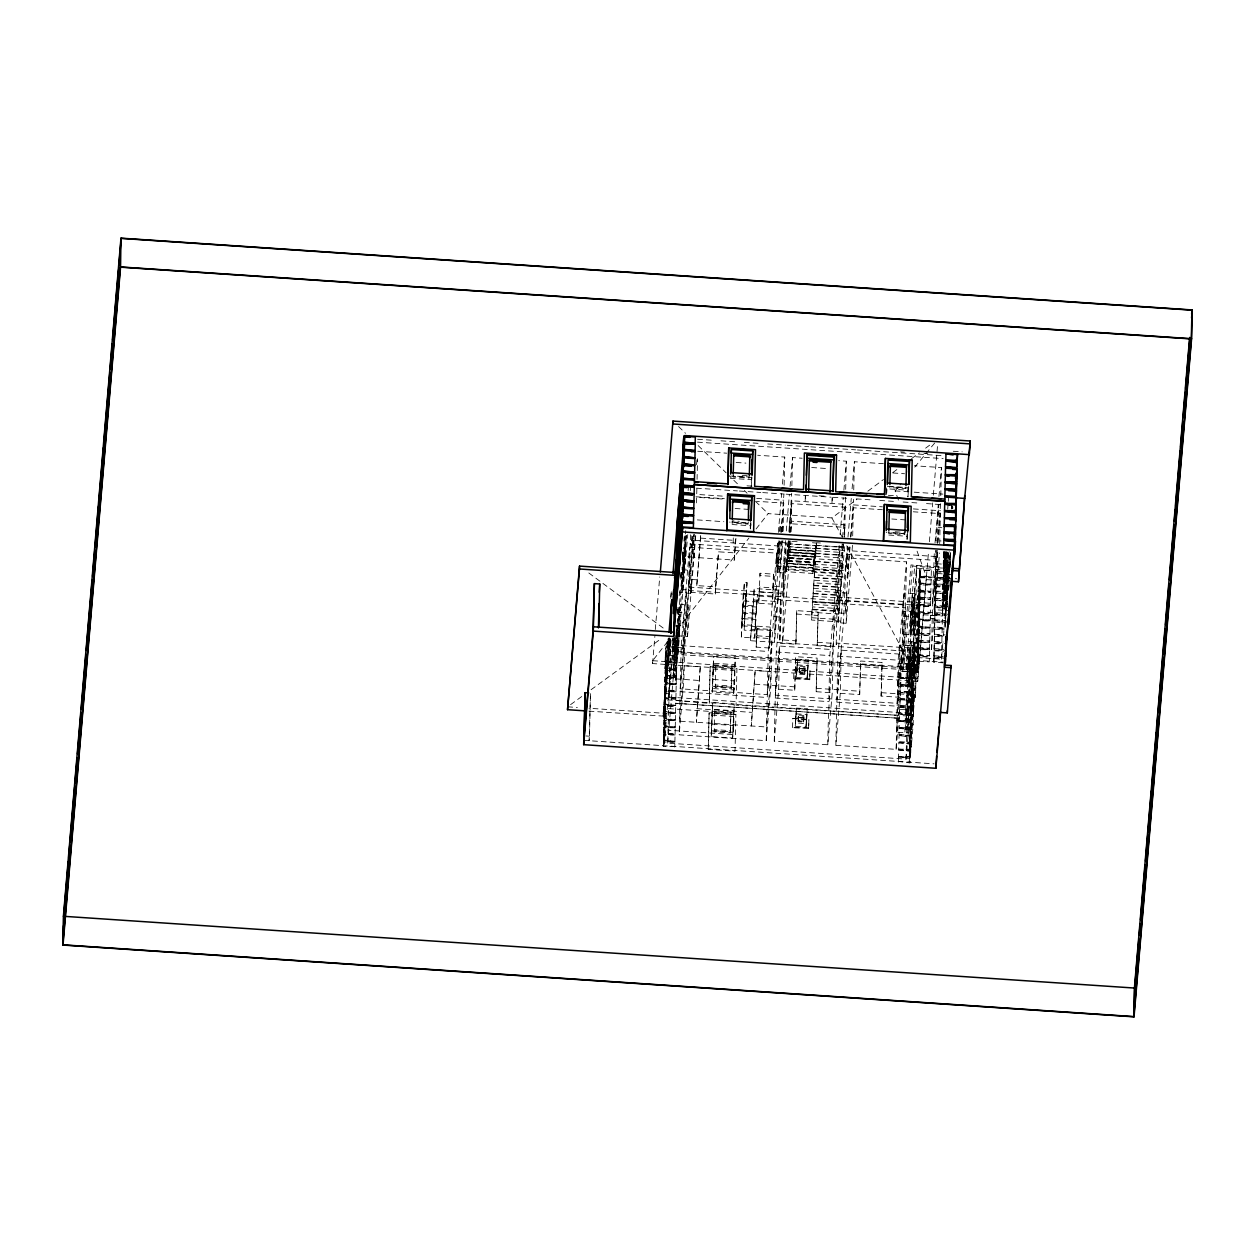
<?xml version="1.0" encoding="UTF-8"?>
<svg xmlns="http://www.w3.org/2000/svg" width="1255" height="1255" viewBox="0 0 1255 1255"><rect width="100%" height="100%" fill="white"/><g stroke="black" fill="none" stroke-linecap="round" stroke-linejoin="round"><path stroke-width="0.75" stroke-dasharray="5 3.75" d="M589.505 736.199L590.477 693.042L589.113 740.717L589.505 736.199L585.928 735.963M917.076 551.165L926.41 576.735L917.703 681.34L652.569 663.566L652.631 660.695L669.48 639.25M588.987 711.13L663.126 716.103L668.962 638.387L668.021 648.035L682.877 649.023L685.952 612.864L686.469 589.85L681.12 589.489M674.814 746.458L663.252 746.364L664.177 732.34L664.977 732.387L664.883 736.701L664.068 736.654L664.177 732.34M663.377 740.607L664.491 717.954L665.307 718.001L664.366 734.238L675.08 734.959L674.892 741.391L663.377 740.607L664.334 725.139L665.134 725.186L664.209 741.423L674.923 742.144L674.766 747.133M675.065 734.191L675.253 727.759L664.538 727.037L665.464 710.816L664.664 710.754L663.534 733.422L675.065 734.191L664.397 732.795M664.664 710.754L663.707 726.221L675.221 727.006L664.57 725.61M663.864 719.037L664.993 696.368L665.793 696.431L664.852 712.652L675.567 713.373L675.378 719.805L663.864 719.037L664.821 703.569L665.621 703.616L664.726 718.409L675.378 719.805M675.927 697.56L664.35 697.466L665.479 674.798L666.28 674.845L666.154 680.602L665.338 680.555M676.037 691.034L676.225 684.602L665.511 683.897L666.436 667.66L665.636 667.597L664.523 690.266L676.037 691.034L665.385 689.638M665.903 661.071L676.555 662.467L665.04 661.683L665.997 646.215L666.797 646.262L666.672 652.02L664.852 675.88L676.414 675.974L665.715 675.253L666.609 660.459L665.809 660.412L664.679 683.081L676.194 683.85L665.542 682.453M666.766 653.275L665.997 662.311L676.712 663.032L676.523 669.464L665.009 668.695L665.966 653.212L666.766 653.275L665.872 668.068L676.586 668.789M664.35 697.466L665.307 681.983L666.123 682.045L665.213 696.839L910.267 713.264M665.009 668.695L665.966 653.212M665.04 661.683L665.997 646.215M665.825 694.988L665.95 689.23L665.15 689.183L665.025 705.467L675.739 706.189L675.551 712.62L664.036 711.852L664.162 706.094L675.739 706.189M668.084 639.077L666.954 680.571L669.621 680.759L670.374 647.674L667.691 647.486L668.507 637.995M668.021 648.035L668.24 638.434M668.366 661.856L668.884 639.14M669.182 642.701L669.292 637.666M942.787 643.642L941.47 659.189L914.691 657.4L906.063 759.118L667.691 743.148L670.782 639.391M672.382 638.717L672.162 648.302L672.962 637.901M673.857 639.203L673.731 644.693L674.296 637.995M673.888 647.078L673.072 679.849L675.739 680.037L679.488 635.956L680.21 604.314L676.461 648.38L673.794 648.207L674.562 639.015M674.845 648.49L675.065 638.889M677.151 625.429L675.974 676.335L673.292 676.147L675.253 637.54M675.504 638.764L674.625 676.241L676.116 658.718M675.739 680.037L676.916 625.084M675.221 727.006L675.41 720.574L664.695 719.852L665.464 710.816M675.896 698.988L664.319 698.894L664.193 704.651L675.708 705.42L675.896 698.988L665.181 698.266L670.343 638.607M675.88 698.235L676.068 691.803L665.354 691.081M676.194 683.85L676.382 677.418L665.668 676.696L666.436 667.66M676.367 676.649L676.555 670.217L665.84 669.511L666.609 660.459M676.555 662.467L676.743 656.036L666.029 655.314L667.519 638.105M677.763 613.146L677.841 609.475M677.92 612.315L677.998 608.487M677.841 654.294L679.975 608L677.308 607.828M679.975 608L679.332 636.771L676.649 636.599L675.159 654.122M681.057 572.249L680.838 578.869L683.52 579.041L684.069 557.769L682.72 557.691M681.779 568.876L683.112 568.97L682.657 589.097L681.324 589.019L681.7 572.531M682.798 551.792L682.673 557.283L685.34 557.455L685.81 537.313L684.461 537.234L684.038 542.254M682.908 552.624L682.83 556.451L693.544 557.173L694.062 534.159L690.987 570.319L690.47 593.333L679.755 592.627M766.225 740.654L767.197 697.498L771.903 642.121L770.915 685.277L766.225 740.654L679.175 734.818L680.163 691.662L693.372 535.885M680.226 688.791L681.198 645.635L689.544 547.306L688.571 590.462L680.226 688.791L767.26 694.627L773.88 616.644L776.296 566.083L776.594 553.141L684.367 546.835M682.955 569.786L682.438 592.799L685.512 556.64L685.983 535.54L681.324 589.019M684.006 557.361L684.461 537.234M682.877 649.023L683.41 626.01L686.469 589.85M679.316 604.251L688.242 604.847L684.602 647.8L683.881 679.441L679.175 734.818M676.806 635.767L687.52 636.489L688.242 604.847M776.296 566.083L784.061 566.601L783.371 596.815L783.669 593.427L688.854 587.073L690.658 534.269M691.772 535.807L691.521 547.306L692.478 535.885M694.533 544.435L694.235 557.377L734.41 560.075L735.979 537.564M687.52 636.489L695.803 534.803M696.525 502.894L696.65 497.278L725.672 499.223M696.854 488.76L696.729 494.392L723.806 496.211M697.058 479.379L697.529 458.75M696.917 579.826L691.552 579.465L691.27 592.407L715.366 594.023L715.538 586.838L696.776 585.583L700.776 534.254M700.259 666.844L696.4 722.331L700.259 666.844L684.195 665.778L679.488 721.154L766.523 726.99L771.229 671.613L755.165 670.531L751.306 726.018L755.165 670.531M696.776 585.583L700.949 532.355M708.244 749.376L709.122 712.746L735.901 714.534L735.022 751.18L708.244 749.376L709.122 712.746M675.865 700.431L709.279 703.349L710.157 666.719L736.936 668.507L736.073 705.153L899.49 715.413M710.157 666.719L709.279 703.349M711.209 736.622L712.762 702.486L734.191 703.93L733.704 725.5L732.638 738.05L711.209 736.622L712.762 702.486M712.228 692.023L713.813 656.459L735.242 657.902L734.708 680.916L733.657 693.466L712.228 692.023L713.813 656.459M711.507 733.108L712.197 709.279L733.61 710.707L732.936 734.552L667.989 730.19M714.221 731.853L714.409 729.594L730.488 730.677L730.284 732.936L714.221 731.853L714.832 710.895L730.912 711.977L730.394 731.806L714.315 730.724M715.24 687.254L715.428 684.995L731.492 686.077L731.304 688.336L715.24 687.254L715.883 664.868L715.695 667.127M734.41 560.075L734.567 552.875L718.503 551.808L715.366 594.023M733.171 542.944L733.297 537.391M730.284 732.936L730.912 711.977M731.304 688.336L731.947 665.934L731.398 687.207L715.334 686.124M734.567 552.875L735.759 534.693M732.638 738.05L734.191 703.93M733.657 693.466L735.242 657.902M741.344 637.164L742.725 607.169L745.407 607.342L744.184 630.151L754.898 630.873L754.741 638.058L741.344 637.164L742.725 607.169M742.96 606.102L756.341 606.996L755.228 625.492L741.831 624.598L743.211 594.588L745.894 594.776L744.184 630.151M741.831 624.598L744.341 582.273L747.023 582.446L745.799 605.255L756.514 605.977L756.357 613.177L742.96 612.267L744.341 582.273M745.894 594.776L744.67 617.586L755.385 618.307L755.228 625.492M745.799 605.255L747.023 582.446M750.255 528.716L750.396 522.959M751.431 476.931L751.212 486.516L751.98 477.48L730.551 476.037M750.835 521.939L750.741 525.767L729.328 524.339M919.46 620.896L918.566 635.705L917.75 635.642L918.707 620.174L930.222 620.943L919.46 620.896L917.593 672.366L902.737 671.378L904.463 651.031L750.459 640.709L754.177 588.517L778.273 590.132L778.022 601.631L753.91 600.016L754.177 588.517M754.741 638.058L755.855 619.562L742.458 618.668M756.781 626.151L756.592 628.426L770.68 629.524L769.566 648.019L756.169 647.125L756.781 626.151L770.178 627.061L769.911 638.56L756.53 637.666M756.357 613.177L757.471 594.682L744.09 593.772M756.169 647.125L757.298 628.63L756.341 639.925M773.19 585.646L772.06 604.141L758.679 603.231L759.604 586.995L772.986 587.905L773.441 574.131L760.059 573.237L759.871 575.496L773.253 576.39M758.679 603.231L760.059 573.237M767.26 694.627L768.248 651.471L776.594 553.141M769.566 648.019L769.99 629.32M773.441 574.131L773.017 592.831L759.636 591.936M780.437 541.533L775.543 599.168L774.57 642.325L782.853 540.623M783.669 593.427L784.344 563.213L776.578 562.695L777.535 542.019M782.273 541.156L779.716 571.292L777.033 571.119L778.884 540.78M777.629 572.562L778.304 542.348L786.069 542.866L785.395 573.08L777.629 572.562L780.202 542.097M774.257 741.187L775.229 698.031L779.637 646.043L833.21 649.635L832.238 692.791L827.814 744.78L774.257 741.187L778.665 689.199L779.637 646.043M846.215 557.8L843.517 621.303L836.897 699.286L837.869 656.13L846.215 557.8L906.487 561.848L905.498 605.004L897.152 703.318L775.292 695.16L776.28 652.004L780.688 600.016L834.261 603.608L829.837 655.596L828.865 698.753M780.045 531.461L780.171 525.704L782.853 525.876L782.712 531.634M779.716 571.292L781.567 540.952M780.688 600.016L779.716 643.172L795.78 644.239L796.062 640.85L779.732 639.768L780.704 596.611L785.457 540.623M783.057 531.241L783.7 503.098L756.624 501.294M781.018 532.591L783.889 494.595M784.108 485.214L784.736 457.071L757.659 455.251M779.732 639.768L784.061 566.601M788.595 540.529L783.575 599.702L782.602 642.858L790.885 541.172M788.344 541.533L786.085 571.653L812.864 573.457L813.334 568.029L786.54 566.24L786.493 568.829L813.271 570.617L814.134 562.366L787.356 560.561L787.293 563.15L814.071 564.954L814.526 559.526L787.748 557.722L786.885 565.989L813.664 567.778L813.726 565.189L786.948 563.401L786.493 568.829M786.885 565.989L786.948 563.401M787.403 557.973L787.465 555.385L814.244 557.173L814.197 559.761L787.403 557.973L787.873 552.545L814.652 554.349L814.589 556.938L787.811 555.134L787.873 552.545M820.425 543.007L816.597 542.756L815.279 556.436L788.501 554.647L788.548 552.059L815.342 553.847L814.479 562.115L787.685 560.31L787.748 557.722M788.093 557.487L788.156 554.898L814.934 556.687L814.872 559.275L788.093 557.487L788.956 549.219L815.734 551.008L815.107 564.201L841.885 566.005L841.368 574.021L814.589 572.217L816.597 542.756M788.611 549.47L788.673 546.882L815.452 548.67L815.389 551.259L788.611 549.47L789.066 544.043L815.86 545.831L815.797 548.419M815.625 556.2L842.403 557.989L842.466 555.4L788.893 551.808L788.956 549.219M852.474 545.298L846.215 623.264L838.183 622.715L844.317 550.38L789.019 546.631L789.066 544.043M797.129 541.721L789.473 541.203L789.411 543.792L842.984 547.384L842.466 555.4M788.94 531.21L791.701 493.246M791.874 485.732L792.517 457.589L802.118 458.232M791.089 531.791L791.795 500.761L789.16 531.822M792.548 727.665L792.815 718.346L808.879 719.429L808.675 728.057L792.548 727.665L808.675 728.057M793.662 678.751L793.913 669.448L809.993 670.515L809.789 679.143L793.662 678.751L809.789 679.143M778.665 689.199L794.729 690.281L795.701 656.679L817.13 658.122L816.158 691.709L832.238 692.791M795.78 644.239L796.752 610.652L818.182 612.079L817.209 645.682L833.273 646.764L834.544 600.219L839.297 544.215M794.729 690.281L795.701 656.679M796.062 640.85L796.752 610.652M795.262 726.394L796.454 708.102L807.169 708.824L807.043 714.581L805.977 727.116L795.262 726.394L796.454 708.102M796.376 677.496L797.568 659.189L808.283 659.91L808.157 665.668L807.091 678.218L796.376 677.496L797.568 659.189M795.748 720.637L795.89 714.879L806.604 715.601L806.463 721.358L795.403 720.652M796.862 671.723L797.003 665.981L807.702 666.687L807.577 672.445L796.501 671.739M798.274 721.641L798.525 716.495L803.89 716.856L803.624 722.002L798.274 721.641L798.462 719.382M799.388 672.727L799.639 667.597L805.004 667.958L804.737 673.088L799.388 672.727L799.576 670.468M798.525 716.495L798.368 720.511L803.733 720.872M799.639 667.597L799.482 671.598L804.832 671.958M805.318 495.913L805.192 501.671L805.647 496.243M805.977 727.116L807.169 708.824M807.091 678.218L808.283 659.91M808.628 728.731L808.879 719.429M809.742 679.834L809.993 670.515M811.53 617.711L838.309 619.515L838.262 621.821L811.467 620.017L812.048 609.71L814.009 582.822L840.787 584.626L838.764 614.087L811.985 612.299M812.864 573.457L813.852 560.012L787.058 558.224L787.011 560.812L813.789 562.601L814.244 557.173M812.393 609.177L812.44 606.871L839.234 608.659L839.171 610.965L812.393 609.177L811.467 620.017M813.02 596.266L839.799 598.055L841.823 568.593L815.044 566.805L813.601 585.661L812.503 604.283L839.281 606.071M813.271 570.617L813.334 568.029M813.789 562.601L813.852 560.012M814.071 564.954L814.134 562.366M814.589 572.217L814.056 580.234L840.85 582.038M814.479 562.115L814.526 559.526M814.997 554.098L815.044 551.51L788.266 549.721L788.218 552.31L814.997 554.098L815.452 548.67M815.279 556.436L815.342 553.847M812.424 542.74L816.252 543.007L816.142 548.184L842.921 549.972M816.158 691.709L817.13 658.122M817.209 645.682L818.182 612.079M832.096 497.702L831.971 503.459L832.426 498.031M827.814 744.78C828.3 686.438 835.501 628.457 837.901 570.209M837.211 600.423L839.909 546.474L847.941 547.023L847.251 577.222L839.219 576.688L839.909 546.474M838.183 622.715L838.858 592.517L837.132 612.848L845.164 613.397L846.905 593.05L813.491 590.838M835.846 745.313L836.834 702.157L841.242 650.168L901.498 654.216L900.525 697.372L896.117 749.361L835.846 745.313L840.27 693.325L841.242 650.168M839.768 570.35L839.689 573.237L786.132 569.644M839.752 600.643L839.689 603.231L812.911 601.443M840.787 584.626L841.305 576.61L814.526 574.806M841.885 566.005L843.376 544.545L839.564 544.293M841.823 568.593L842.34 560.577L815.562 558.789M844.317 550.38L844.395 546.631M844.615 537.25L845.541 496.855M845.697 489.34L846.341 461.197L838.654 460.679M845.164 613.397L850.059 546.38M838.183 566.821L846.215 567.354L847.172 546.694M846.215 623.264L846.905 593.05M848.662 573.833L848.725 570.962M852.694 535.916L853.337 507.773L882.343 509.718M850.655 537.25L853.526 499.27M853.745 489.889L854.373 461.746L883.395 463.691M840.27 693.325L859.675 694.627L860.648 661.024L882.077 662.467L881.104 696.07L900.525 697.372M859.675 694.627L860.648 661.024M881.104 696.07L882.077 662.467M886.642 487.913L886.469 495.584L887.081 488.352M896.117 749.361L897.09 706.204L901.498 654.216M897.152 703.318L898.141 660.177L906.487 561.848M911.71 733.187L896.854 732.198L897.372 709.185L898.909 691.097L913.781 692.101L913.248 715.115L898.392 714.111L898.909 691.097M912.762 687.16L897.89 686.171L899.961 645.07L914.817 646.058L914.299 669.072L899.427 668.084L899.961 645.07M898.392 762.13L898.549 757.126L909.263 757.847L910.189 741.611L911.005 741.674L909.906 762.899L898.455 761.44M898.721 749.941L910.173 751.384L910.048 757.142L898.533 756.373L898.721 749.941L909.42 750.663L910.361 734.426L911.161 734.473L911.036 740.23L910.22 740.183M899.631 707.459L911.146 708.228L910.204 749.957L898.69 749.172L898.878 742.74L909.593 743.462L910.361 734.426M912.605 714.236L910.361 742.756L898.847 741.987L899.035 735.556L909.75 736.277L910.691 720.041L911.491 720.088L910.503 736.999L899.035 735.556M910.534 735.571L899.019 734.787L899.208 728.355L909.922 729.077L910.848 712.84L911.648 712.903L910.659 729.814L899.208 728.355M910.691 728.371L899.176 727.602L899.364 721.17L910.079 721.892L910.848 712.84M899.349 720.401L910.11 720.448L911.005 705.655L911.82 705.702L910.863 721.186L899.349 720.401L899.537 713.97L910.989 715.428L913.201 688.336L914.001 688.399L913.185 724.355L911.271 746.96L910.455 746.913M911.02 713.985L899.506 713.216L899.694 706.785L910.408 707.506M911.506 684.069L910.738 693.121L900.023 692.399L899.835 698.831L911.35 699.6L912.307 684.132L911.506 684.069L910.565 700.306L899.851 699.6L899.662 706.032L911.177 706.8L912.212 664.491L914.126 641.885L913.248 674.343L910.581 674.17L911.444 641.697L909.53 664.303M912.448 660.083L911.71 692.431L899.992 691.646L900.18 685.214L910.895 685.92L911.82 669.684L912.636 669.746L911.648 686.658L900.18 685.214M911.679 685.214L900.164 684.446L900.353 678.014L911.052 678.735L911.82 669.684M900.431 677.465L900.619 671.033L911.334 671.754L912.103 662.703L912.903 662.766L911.946 678.233L900.431 677.465L911.208 677.496L912.103 662.703M915.491 697.231L916.197 665.589L915.397 665.527L914.675 697.184L915.491 697.231L916.37 664.758L901.498 663.769L905.435 607.875L812.565 601.694M917.17 635.171L902.314 634.183L902.831 611.154L904.369 593.082L919.507 593.976L919.382 599.733L918.566 599.686L919.554 582.775L931.022 584.218L920.307 583.497L920.433 577.755L931.21 577.786L919.695 577.018M902.737 671.378L903.412 641.164L918.284 642.168M902.314 634.183L904.369 593.082M904.463 651.031L905.435 607.875M906.941 539.211L907.067 533.453M908.102 487.426L907.898 497.027L908.667 487.975L887.238 486.548M907.506 532.434L907.428 536.277L885.999 534.834M908.557 486.407L908.463 490.234L887.05 488.807M907.992 645.603L907.302 669.448L909.985 669.621L908.84 683.191L906.157 683.002M906.063 759.118L908.149 667.048L916.778 565.33L914.22 678.327L913.42 678.265L914.236 642.309L915.036 642.356L913.122 664.962L912.322 664.915L914.236 642.309M905.106 729.03L907.789 729.218L908.244 709.075L905.561 708.902L904.886 732.732L906.424 714.644M908.84 683.191L910.44 649.478L907.757 649.306M908.84 694.517L909.687 663.487L912.369 663.66M910.863 611.703L910.346 634.716L912.401 593.615M907.789 729.218L909.624 691.819L907.569 732.92L909.106 714.832M909.985 669.621L910.675 645.792L908.604 686.877L910.142 668.805M917.593 672.366L919.884 568.389L911.256 670.107L909.169 762.162L914.879 694.925M910.393 732.983L910.518 727.225L911.318 727.288L909.624 742.019L898.847 741.987M910.769 691.678L911.663 676.884L912.463 676.931L911.506 692.415M913.703 611.059L911.02 610.871L910.565 631.014L913.248 631.202L914.393 617.633L911.726 617.46L912.181 597.317L914.848 597.49L913.028 634.889L915.083 593.803L913.546 611.875M910.738 753.173L910.832 748.859L910.032 748.811L909.906 762.899M912.134 691.317L912.009 697.074L911.208 697.027L911.334 691.27L912.134 691.317L910.236 714.691M911.271 746.96L912.244 710.173L897.372 709.185M914.393 617.633L914.848 597.49M913.201 688.336L912.385 724.308L913.185 724.355M913.42 678.265L915.915 648.882L916.73 612.926L918.66 590.321L919.46 590.368L917.531 612.973L916.73 612.926M914.22 678.327L916.715 648.945L917.703 612.158L902.831 611.154M918.644 626.339L917.844 626.276L918.66 590.321M917.844 626.276L918.817 624.19L916.95 670.499L917.75 670.562M918.911 611.546L917.923 628.457L918.723 628.504L919.79 606.51L930.551 606.557L919.037 605.789M919.821 605.083L930.583 605.114L919.068 604.345L918.08 621.256L918.895 621.319L919.946 599.325L930.724 599.372L919.209 598.588M919.366 591.403L930.881 592.172L920.119 592.14L919.978 597.882L930.755 597.929L919.24 597.16L918.252 614.072L919.052 614.119L919.946 599.325M931.367 570.601L931.179 577.033L919.727 575.574L918.738 592.486L919.538 592.548L920.605 570.554L931.367 570.601L919.852 569.817L918.895 585.301L919.711 585.348L920.605 570.554M917.703 681.34L928.543 551.494M919.35 601.176L918.534 601.114L918.409 606.871L919.209 606.934L920.119 592.14M916.981 670.17L917.782 670.217L918.644 656.867L929.406 656.898L917.891 656.13M918.676 655.424L929.453 655.471L917.923 654.686L917.076 665.856L917.876 665.903L918.801 649.666L929.578 649.714L918.064 648.945M918.833 648.239L929.61 648.27L918.095 647.502L917.232 658.655L918.033 658.718L918.974 642.482L929.735 642.513L918.221 641.744M919.005 641.038L929.767 641.085L918.252 640.301L917.436 650.027L918.236 650.09L919.131 635.281L929.908 635.328L918.393 634.559M919.162 633.853L929.939 633.885L918.425 633.116L917.562 644.27L918.362 644.333L919.303 628.096L930.065 628.128L918.55 627.359M903.851 616.095L918.707 617.084L910.91 709.969L911.71 710.016L919.617 613.711L930.394 613.742L918.88 612.973M919.382 599.733L920.276 584.94L931.053 584.987L919.523 584.202M918.55 661.181L929.265 661.903L929.406 656.898M929.39 656.145L929.578 649.714M929.547 648.945L929.735 642.513M929.72 641.76L929.908 635.328M929.877 634.559L930.065 628.128M919.335 626.653L930.049 627.375L930.222 620.943M919.491 619.468L930.206 620.174L930.394 613.742M919.648 612.267L930.363 612.989L930.551 606.557M930.535 605.804L930.724 599.372M930.692 598.604L930.881 592.172M920.15 590.697L930.865 591.419L931.053 584.987M931.022 584.218L931.21 577.786M930.41 618.182L934.818 619.044L930.379 618.856L930.473 615.295L934.912 615.499L930.473 615.295M842.199 543.744L837.148 603.294L836.159 646.451L836.458 643.062L931.524 649.431L932.512 606.275L937.265 550.286M837.493 597.035L932.575 603.404L934.379 550.6M934.191 609.663L934.708 586.65L937.783 550.49L937.25 573.504L934.191 609.663L949.047 610.667M950.098 564.64L935.226 563.636L935.54 550.208M943.415 662.844L933.814 662.201L933.971 657.212L942.897 657.808M943.54 657.087L933.94 656.443L934.128 650.012L944.842 650.733M943.697 649.902L934.112 649.259L934.3 642.827L944.999 643.548M941.94 642.576L934.269 642.058L934.457 635.626L945.172 636.348M942.113 635.391L934.426 634.873L934.614 628.441L945.329 629.163M944.184 628.316L934.599 627.673L934.724 621.931L945.501 621.962L947.525 562.789L948.325 562.836L947.368 578.32L935.853 577.535L936.042 571.103L946.756 571.825M946.27 621.256L934.755 620.488L934.881 614.73L945.658 614.777L949.172 574.476M946.443 614.072L934.928 613.287L935.053 607.545L946.568 608.314L947.807 592.689M946.599 606.871L935.085 606.102L935.21 600.345L945.988 600.392L946.788 589.913L947.588 589.96L946.725 601.114L935.21 600.345M946.756 599.686L935.242 598.902L935.383 593.16L946.145 593.191L946.945 582.712L947.745 582.775L946.898 593.929L935.383 593.16M946.929 592.486L935.414 591.717L935.54 585.96L946.317 586.007L947.086 576.955L947.886 577.018L947.745 582.775M947.086 585.301L935.571 584.532L935.697 578.775L946.474 578.806L947.384 568.546L948.184 568.593L947.227 579.543L935.697 578.775M933.971 657.212L933.814 662.201M933.94 656.443L934.128 650.012M934.112 649.259L934.3 642.827M934.269 642.058L934.457 635.626M934.426 634.873L934.614 628.441M934.599 627.673L934.787 621.241M934.755 620.488L934.944 614.056M935.085 606.102L935.273 599.67M935.242 598.902L935.43 592.47M935.414 591.717L935.602 585.285M935.571 584.532L935.759 578.1M937.014 542.693L938.818 504.463L935.759 540.623L941.109 540.983M931.524 649.431L939.477 553M939.697 543.619L940.372 513.609L913.295 511.789M937.658 543.556L940.607 503.224M940.779 495.709L941.423 467.566L914.346 465.762M943.525 552.671L943.274 564.185L944.199 552.09M941.47 659.189L943.556 567.135L911.005 564.954L902.376 666.672M943.697 551.322L943.493 560.483L946.176 560.656L946.38 551.51M944.246 586.462L943.791 606.604L948.325 553.11M944.278 584.924L944.733 564.781L947.415 564.97M944.827 560.561L945.031 551.416M945.595 554.726L945.141 574.868L947.807 575.041L948.262 554.898L945.595 554.726L942.897 586.367M945.297 574.037L945.768 552.937M945.423 587.371L944.905 610.385L947.964 574.225M946.207 552.843L945.941 564.358L946.882 552.278M945.58 586.556L945.125 606.683L942.442 606.51M946.474 574.947L946.929 554.82L942.223 610.212L942.74 587.199L945.548 552.184M947.588 589.96L947.713 584.202L946.913 584.155M948.451 553.126L947.917 575.574L947.117 575.527L946.348 584.563L935.634 583.842M948.843 578.351L949.439 551.792M949.894 567.04L950.239 551.902M951.776 509.028L951.855 505.279L951.525 509.169M951.933 508.291L951.996 507.114M952.733 508.353L952.796 507.161M944.529 552.075L943.368 567.715L948.733 568.076M947.713 509.091L948.153 503.224M948.294 501.278L948.592 497.372M947.886 552.31L945.36 627.72L934.646 626.998M951.619 508.683L951.823 506.408M952.435 508.73L952.623 506.471M652.569 663.566L654.875 636.301M655.283 629.524L659.738 576.923M670.845 596.768L671.503 589.019M670.798 598.368L671.441 590.744M669.511 638.795L663.205 713.216L589.05 708.259M663.126 716.103L669.684 638.999M665.856 693.544L670.468 639.172M669.715 653.949L671.174 638.183M663.252 746.364L664.068 736.654M669.809 678.5L664.115 745.737L666.201 653.682L911.256 670.107M668.742 697.105L673.7 638.638M673.966 637.603L668.68 699.992L907.036 715.962L915.664 614.244L942.458 616.032L947.902 551.918M674.766 637.65L673.951 647.376L676.618 647.564L678.108 630.041L675.425 629.869M674.233 654.216L675.927 634.732M676.021 633.602L676.712 625.006M677.7 613.318L678.029 609.428M679.19 595.796L679.692 589.944M680.838 576.312L681.183 572.421M682.328 558.789L682.83 552.953M683.959 541.062L684.414 534.693M688.116 490.627L688.619 484.775M680.885 579.292L681.528 571.684M682.344 562.162L683.206 552.122M675.284 647.47L676.774 629.947L748.874 538.144M677.323 623.484L678.641 607.922L677.465 658.812L674.782 658.64M667.691 743.148L685.732 530.661M686.454 535.556L676.523 652.553L903.914 667.786L912.542 566.068L943.478 568.154M690.266 490.689L690.768 484.854M676.508 654.2L677.982 636.693M676.743 656.036L665.166 655.941M676.712 663.032L665.134 662.938M677.826 651.612L687.74 534.661M676.382 677.418L664.821 677.323M676.225 684.602L664.648 684.508M676.068 691.803L664.491 691.709M675.708 705.42L665.056 704.024M675.567 713.373L664.005 713.279M675.551 712.62L664.899 711.224M696.556 464.758L697.043 458.969M675.41 720.574L663.832 720.48M675.253 727.759L663.675 727.665M675.08 734.959L663.503 734.865M674.923 742.144L663.346 742.05M674.892 741.391L664.24 739.995M688.854 587.073L693.278 534.944M690.47 593.333L695.333 535.007M715.538 586.838L718.503 551.808M733.265 474.782L733.077 477.041L749.141 478.124L749.235 476.994L733.171 475.912M714.644 713.154L714.832 710.895M748.294 521.892L748.106 524.151L732.026 523.084L732.23 520.809L739.368 521.296M750.474 528.935L750.945 523.508L729.516 522.08M735.901 714.534L709.059 713.42M750.459 640.709L753.91 600.016M755.385 618.307L756.341 606.996M756.514 605.977L757.471 594.682M754.898 630.873L755.855 619.562M778.351 532.371L781.63 493.764M782.445 484.101L784.736 457.071M769.911 638.56L770.68 629.524M776.578 562.695L778.304 542.348M779.684 531.351L780.171 525.704M777.033 571.119L779.59 540.983M781.253 531.932L783.7 503.098M782.367 531.54L782.853 525.876M778.273 590.132L774.821 630.81L750.725 629.194M786.289 530.959L789.395 494.282M790.054 486.548L792.517 457.589M784.344 563.213L786.069 542.866M785.395 573.08L788.14 540.717M775.292 695.16L779.716 643.172M789.254 532.763L791.732 503.647L845.29 507.24M787.811 555.134L788.673 546.882M787.685 560.31L788.156 554.898M789.019 546.631L789.473 541.203M790.368 532.497L791.34 521.186L844.897 524.778L843.94 536.089M788.893 551.808L789.85 540.591M790.634 531.257L791.278 523.774L844.835 527.367L844.035 536.92M792.815 718.346L808.816 720.103M804.737 673.088L804.926 670.829M804.8 670.217L805.004 667.958M814.197 559.761L815.044 551.51M815.389 551.259L816.252 543.007M803.702 719.115L803.89 716.856M803.624 722.002L803.827 719.743M840.113 534.567L843.235 497.89M843.878 490.156L846.341 461.197M842.56 537.36L845.368 504.353L791.529 500.745M842.984 547.384L843.297 543.619M841.227 600.69L841.509 597.302M847.988 537.046L851.267 498.423M852.082 488.775L854.373 461.746M846.215 567.354L847.941 547.023M847.251 577.222L849.839 546.772M850.874 536.732L853.337 507.773M888.901 531.32L888.713 533.579L904.777 534.646L904.871 533.516L888.807 532.449M905.922 487.489L905.828 488.619L889.748 487.552L889.842 486.407L904.133 487.364M907.161 539.43L907.616 534.002L886.187 532.575M897.89 686.171L899.427 668.084M900.619 671.033L912.087 672.476L912.903 662.766M900.353 678.014L911.805 679.457L912.636 669.746M901.498 663.769L903.412 641.164M900.164 684.446L910.926 684.493M900.023 692.399L911.475 693.842M896.854 732.198L898.392 714.111M899.851 699.6L912.307 700.933L913.279 664.146L898.423 663.142M899.835 698.831L910.597 698.878M899.364 721.17L910.832 722.613L911.648 712.903M899.176 727.602L909.953 727.633M899.019 734.787L909.781 734.834M898.878 742.74L910.33 744.199L911.161 734.473M898.69 749.172L909.451 749.219M898.549 757.126L910.016 758.585M898.533 756.373L909.295 756.404M905.89 669.746L914.534 568.029L946.678 570.178M907.459 668.617L905.937 686.705L906.612 662.86L909.295 663.048M908.087 669.935L916.715 568.217M905.404 709.718L906.941 691.63L906.267 715.476L908.934 715.648M907.098 713.091L915.742 611.373L945.69 613.334L946.458 604.298L947.258 604.345L947.399 598.588L946.584 598.541M918.566 599.686L919.397 589.96L930.865 591.419M919.507 593.976L920.307 583.497M919.209 606.934L919.978 597.882M914.001 688.399L912.087 711.005L911.271 710.942M916.197 665.589L918.472 638.92L917.656 638.858M918.974 642.482L918.205 651.518L917.405 651.471M916.793 672.319L917.797 660.444L942.803 662.122M929.375 541.784L932.669 502.941M933.328 495.176L937.611 444.678M935.022 542.866L938.301 504.259M938.96 496.541L941.423 467.566M930.206 620.174L918.738 618.731M935.226 563.636L936.356 550.317M930.049 627.375L918.582 625.931M932.575 603.404L936.999 551.274M937.909 542.568L940.372 513.609M935.853 577.535L946.615 577.582M934.928 613.287L935.116 606.855L945.815 607.577M944.89 551.588L943.321 569.958L944.984 552.514M942.521 613.162L947.635 552.922M951.431 508.228L951.918 502.408M947.886 577.018L947.054 586.728L935.54 585.96M949.062 568.28L950.38 552.78M943.446 635.877L950.553 552.326M949.329 572.531L950.741 557.016M947.964 590.76L949.109 577.269M949.925 567.636L950.584 559.918M949.109 582.602L948.607 588.422L949.408 588.47M945.517 625.916L945.972 620.488M947.525 603.388L947.196 607.216L946.427 605.726M948.67 589.928L949.486 580.328M756.09 528.951L768.123 513.64L831.924 517.907L856.914 499.317M898.423 500.039L895.097 490.893L901.231 483.457M914.754 467.111L936.889 440.348M867.848 491.176L883.457 479.551M892.823 472.57L897.513 469.088M911.569 458.624L919.366 452.804M925.625 448.161L931.869 443.501M581.692 696.541L567.589 706.816L577.347 707.475M591.089 689.701L661.573 638.34M953.251 451.251L962.177 451.847M900.604 451.847L904.494 452.098M923.915 453.4L927.806 453.667M697.576 439.25L713.389 440.317M720.966 440.819L736.763 441.886M744.356 442.388L760.138 443.454M767.746 443.956L785.301 445.133M787.246 445.274L808.832 446.717M810.652 446.827L832.206 448.286M834.042 448.396L855.581 449.839M857.432 449.965L943.227 455.722M697.498 442.137L943.148 458.593M697.702 451.235L726.708 453.18M736.152 462.468L745.894 463.111M811.718 467.519L828.928 468.68M892.838 472.962L904.526 473.747M742.191 475.378L747.556 475.739M730.363 478.312L751.792 479.739M895.097 490.893L912.307 492.054M914.22 492.18L942.913 494.109M746.992 485.826L752.733 486.218M888.367 495.301L894.093 495.694M819.154 495.772L826.81 496.29M696.462 488.164L714.001 489.34M715.962 489.466L737.407 490.909M739.352 491.034L760.797 492.478M762.742 492.603L784.187 494.046M786.132 494.172L830.983 497.184M832.928 497.309L848.521 498.361M856.318 498.878L871.927 499.929M879.724 500.447L895.317 501.498M903.114 502.016L918.707 503.051M926.504 503.584L942.395 504.698M756.687 498.408L783.763 500.227M853.4 504.887L882.406 506.832M913.358 508.918L940.434 510.722M695.976 496.776L724.355 498.674M735.116 508.495L750.694 509.53M891.787 518.99L905.42 519.899M938.301 527.477L941.878 527.712M895.192 531.775L904.965 532.387M732.136 521.939L748.2 523.021M697.341 519.915L723.837 521.688M816.534 545.345L843.329 547.133M700.808 538.113L735.634 540.45M695.678 540.419L782.712 546.254M852.349 550.929L939.399 556.765M816.079 550.772L842.858 552.561M689.826 543.917L776.876 549.753M846.513 554.412L933.547 560.248M816.017 553.361L842.811 555.149M683.614 547.29L684.948 547.384L684.399 568.641L683.049 568.562M683.52 548.419L684.854 548.513M947.321 566.099L944.639 565.911L944.184 586.054L946.866 586.226M947.243 569.77L948.043 569.817M815.499 561.377L842.278 563.166M815.154 561.613L841.948 563.417M777.3 559.605L779.967 559.793M935.979 571.794L947.494 572.562M937.25 573.504L952.121 574.508M682.626 558.82L683.975 558.899M943.76 576.312L946.443 576.484M786.195 566.774L845.933 570.758M814.981 569.394L841.76 571.182M920.464 576.312L956.655 578.759M814.636 569.629L841.415 571.433M926.347 579.622L949.031 581.128M919.037 579.543L919.837 579.59M681.81 567.338L684.493 567.511M814.464 577.394L841.242 579.198M814.119 577.645L840.897 579.449M682.061 569.723L690.987 570.319M934.708 586.65L949.58 587.654M918.864 586.728L919.664 586.791M946.756 591.34L947.556 591.403L947.431 597.16L946.615 597.098L945.862 606.149L935.148 605.428M935.461 591.042L946.176 591.764M813.946 585.41L840.725 587.215M813.601 585.661L840.379 587.45M680.932 577.739L683.614 577.912M943.399 595.325L946.082 595.498M813.538 588.25L840.332 590.038M774.57 586.43L782.336 586.948M836.159 590.556L844.207 591.089M935.304 598.227L946.019 598.949M813.428 593.427L840.207 595.231M813.083 593.678L839.862 595.466M743.384 593.568L746.066 593.756M845.462 600.439L932.512 606.275M688.571 590.462L905.498 605.004M758.836 596.047L772.233 596.941M918.378 608.314L919.178 608.361M775.543 599.168L783.575 599.702M743.917 600.972L757.314 601.867M934.881 614.73L946.411 615.499M918.221 615.499L919.021 615.562M812.048 609.71L838.826 611.499M742.254 605.898L744.937 606.071M934.818 619.813L945.533 620.519M934.724 621.931L946.239 622.7M796.47 614.04L817.884 615.468M918.048 622.7L918.848 622.747M742.787 613.287L756.185 614.197M773.88 616.644L781.645 617.162M835.485 620.77L843.517 621.303M917.954 627.014L918.754 627.061M934.567 629.116L944.152 629.759M677.025 612.267L685.952 612.864M917.891 629.885L918.691 629.947M741.768 618.464L744.45 618.652M934.489 634.199L945.203 634.905M934.395 636.316L942.081 636.818M917.719 637.085L918.534 637.132M742.301 625.869L755.698 626.763M934.332 641.383L943.258 641.98M675.818 625.351L683.41 626.01M675.661 626.167L678.327 626.339M934.238 643.501L941.909 644.019M917.593 642.842L918.393 642.889M911.224 645.399L913.907 645.588M757.126 635.814L770.523 636.709M934.159 648.584L943.085 649.18M817.491 642.293L833.555 643.376M915.915 648.882L916.715 648.945M934.065 650.702L943.666 651.345M934.002 655.769L942.929 656.365M933.908 657.887L943.509 658.53M917.264 657.228L918.064 657.275M672.398 644.615L675.065 644.788M681.198 645.635L768.248 651.471M776.28 652.004L829.837 655.596M837.869 656.13L898.141 660.177M667.864 646.67L684.602 647.8M917.107 664.413L917.907 664.46M669.778 651.078L908.149 667.048M795.419 660.067L816.848 661.511M860.365 664.428L881.794 665.856M665.872 651.973L666.672 652.02M911.977 668.46L912.777 668.507M797.443 664.946L808.157 665.668M674.939 657.808L677.622 657.997M665.84 658.969L666.64 659.032M911.695 675.441L912.495 675.504M799.545 668.727L804.91 669.088M652.631 660.695L917.766 678.453L846.701 545.533M713.044 665.511L734.473 666.938M715.789 665.997L731.853 667.064M712.746 669.009L734.175 670.437M665.668 666.17L666.468 666.217M911.538 682.642L912.338 682.689M664.977 670.123L676.492 670.907M665.511 673.355L666.311 673.402M911.365 689.826L912.165 689.889M713.295 679.473L734.708 680.916M667.142 678.312L699.945 680.524M754.851 684.195L795.027 686.893M816.456 688.32L859.973 691.238M881.402 692.682L915.679 694.972M906.722 695.333L909.404 695.521M712.715 686.265L734.144 687.693M665.181 687.74L665.981 687.787M899.725 705.341L910.44 706.063M665.119 690.611L665.919 690.674M910.973 707.098L911.773 707.145M680.163 691.662L767.197 697.498M775.229 698.031L828.802 701.623M836.834 702.157L897.09 706.204M665.056 693.497L669.197 693.764M910.879 711.412L911.679 711.46M664.852 702.125L665.652 702.173M910.722 718.597L911.522 718.66M796.329 713.86L807.043 714.581M696.713 708.667L751.604 712.354M668.476 708.62L733.422 712.966M714.738 712.024L730.818 713.107M798.431 717.625L803.796 717.986M664.695 709.31L665.495 709.373M910.55 725.798L911.35 725.845M711.711 715.036L733.124 716.48M664.523 716.511L665.338 716.558M712.275 724.072L733.704 725.5M664.366 723.696L665.166 723.759M711.695 730.849L733.124 732.293M664.209 730.896L665.009 730.943M910.063 747.368L910.863 747.415M583.763 740.356L934.002 763.824M588.83 572.986L664.758 629.194M678.563 426.527L685.559 433.336M698.157 445.588L726.143 472.806M727.539 474.17L738.74 485.058M744.325 490.501L747.133 493.231M755.526 501.388L768.123 513.64M831.924 517.907L842.089 536.905M713.232 663.236L712.526 688.524L733.955 689.952L734.661 664.679L713.232 663.236M786.65 561.346L786.603 563.652L813.381 565.44L813.444 563.134L786.65 561.346M795.701 717.138L795.56 722.896L806.275 723.617L806.4 717.86L795.701 717.138M796.8 668.24L796.674 673.982L807.389 674.704L807.514 668.946L796.8 668.24M906.91 708.981L906.455 729.124L908.055 695.427L906.91 708.981M907.945 662.954L907.491 683.096L909.106 649.4L907.945 662.954M912.369 610.965L911.914 631.108L913.515 597.411L912.369 610.965M911.177 698.455L911.036 704.212L911.852 704.275L911.977 698.517L911.177 698.455M943.854 575.182L943.305 596.454L945.972 596.627L946.537 575.355L943.854 575.182M675.802 703.302L899.427 718.299L675.802 703.302"/><path stroke-width="1.5" d="M62.75 945.046L120.307 266.939L1191.591 338.724L1134.034 1016.832L62.75 945.046L63.409 916.276L120.966 238.168L1192.25 309.954L1191.575 338.944M121.217 238.403L1191.968 310.158L1191.309 338.928L1133.783 1016.597L63.032 944.842L63.472 925.657M63.032 944.842L120.558 267.174L120.966 238.168M585.081 710.863L567.527 709.687L579.528 566.099L675.143 572.515L675.08 575.386L579.465 568.986L579.528 566.099M954.93 524.982L954.365 550.145L935.853 768.28L583.669 744.67L585.128 692.682L588.689 692.917M584.14 735.838L585.128 692.682M593.019 631.296L594.384 583.622L599.733 583.983L598.761 627.139M583.669 744.67L593.301 631.092L594.384 583.622M598.462 627.908L599.011 603.514M599.263 592.25L599.733 583.983M970.178 443.894L970.256 441.007L672.962 421.084L672.9 423.97L970.178 443.894L969.268 454.624L684.712 435.548L684.053 443.344M670.829 633.508L671.503 603.718M670.97 633.116L671.723 600.031L674.406 600.204L673.653 636.473L593.301 631.092M675.959 606.165L675.159 606.118L675.974 570.147L679.426 529.469L680.226 529.516L679.41 565.472L678.61 565.425L679.426 529.469M674.955 574.445L674.594 578.335L676.194 560.075L677.01 524.119L680.461 483.426L681.277 483.489L680.634 511.883M679.19 533.155L676.131 569.331L675.598 592.344L678.673 556.169M676.178 596.705L676.257 592.909M676.602 577.771L677.104 566.334M677.088 556.341L676.994 560.138L676.194 560.075M680.539 515.664L680.461 519.445L679.645 519.397L680.461 483.426M681.151 532.293L681.951 532.34L681.857 536.654L681.057 536.607L681.983 522.566L693.497 523.335L693.34 528.339M682.077 527.069L681.983 530.912L681.183 530.849L682.296 508.181L693.811 508.95L693.623 515.381L682.924 514.676M682.767 511.099L683.081 507.475L693.795 508.197L693.984 501.765L682.469 500.996L681.34 523.664L682.155 523.712M682.469 500.996L681.512 516.464L682.312 516.527M681.81 503.522L681.669 509.279L682.469 509.326M681.841 502.078L681.967 496.321M682.955 479.41L681.998 494.894L682.798 494.941L683.567 485.905L694.344 485.936L682.83 485.167L682.955 479.41L694.47 480.194L694.282 486.626M683.269 484.132L682.155 487.693L683.285 465.025L694.799 465.809L694.611 472.241L683.897 471.519M682.453 474.751L682.328 480.508L683.128 480.555L683.442 457.84L694.956 458.608L694.768 465.04L684.053 464.319M683.912 460.742L684.226 457.134L694.941 457.855L695.129 451.423L683.614 450.639L682.485 473.308L683.285 473.37M683.614 450.639L682.657 466.123L683.457 466.17M683.661 451.769L682.861 451.722L683.818 436.238L695.333 437.022L695.144 443.454L684.43 442.733L683.975 448.161M681.057 536.607L681.983 522.566M681.183 530.849L682.14 515.381L693.654 516.15L693.466 522.582L682.751 521.86M679.535 532.34L682.626 493.795L694.141 494.564L693.952 500.996L683.238 500.29L682.783 505.718M681.591 506L682.798 486.611L694.313 487.379L694.125 493.811L683.41 493.09L682.798 500.321M682.155 487.693L683.112 472.225L694.627 472.994L694.439 479.426L683.74 478.704M672.978 573.833L683.771 443.454L695.286 444.223L695.097 450.655L684.383 449.933L683.928 455.361M682.861 451.722L683.818 436.238M682.798 494.941L683.395 483.771M682.971 487.756L683.41 478.375M673.653 636.473L682.626 527.618L954.459 545.831L944.372 664.632M682.846 518.142L683.395 493.482M684.006 466.578L684.571 436.975L689.921 437.336M727.68 493.937L726.818 530.583L727.68 493.937L754.475 495.725L753.596 532.371M728.731 447.909L727.853 484.54L728.731 447.909L755.51 449.698L754.647 486.344L803.514 489.623L804.392 452.977L836.536 455.126L835.657 491.772L884.587 494.36L876.712 494.517M729.783 510.565L730.332 495.552L751.761 496.996L751.243 520.009L729.814 518.566L730.332 495.552M730.598 474.123L730.818 464.538M731.383 449.525L730.849 472.539L752.278 473.982L752.796 450.953L731.383 449.525L731.085 453.024L752.514 454.467L752.027 475.567M732.261 518.99L732.685 500.682L748.749 501.749L748.341 520.056M733.218 474.092L733.72 454.639L749.8 455.722L749.345 475.865M748.435 509.514L748.749 501.749M750.427 521.045L750.568 515.287M751.604 469.26L752.043 459.895M750.882 520.025L751.761 496.996M806.008 490.705L806.134 484.948M806.353 475.363L807.043 454.592L833.822 456.396L832.975 491.584M806.196 489.795L807.043 454.592M808.612 490.627L809.381 459.722L830.81 461.15L830.041 492.07M832.834 490.58L833.822 456.396M884.54 495.05L885.403 458.404L912.197 460.193L911.318 496.839L944.795 499.082M883.551 540.403L884.367 504.432L911.146 506.236L910.33 542.191L883.489 541.078L884.367 504.432M884.587 494.36L885.403 458.404M886.234 530.661L886.454 521.06M887.285 484.618L887.709 465.448M887.003 506.047L886.485 529.077L907.914 530.504L908.432 507.491L887.003 506.047L886.705 509.561L908.134 510.989L907.663 532.089M888.838 530.614L889.356 511.177L905.42 512.26L904.965 532.387M889.889 484.587L890.407 465.15L906.471 466.217L905.953 485.654M907.192 527.712L907.679 516.417M908.745 484.148L909.185 464.962L887.756 463.534M909.483 461.464L908.949 484.477L887.536 483.034L888.054 460.02L909.483 461.464L908.573 472.194M935.853 768.28L936.606 756.169M955.322 545.203L955.416 540.889L943.901 540.121L943.744 545.109L955.322 545.203L954.506 554.93L953.69 554.867M954.6 540.074L943.885 539.368L944.074 532.936L955.588 533.704L954.631 549.172L955.745 526.504L944.168 526.41M954.412 537.94L954.757 532.889L944.042 532.167L944.231 525.735M954.428 532.559L954.914 525.688L944.199 524.982L944.388 518.55L955.918 519.319L954.788 541.987M955.086 518.503L944.372 517.782L944.56 511.35L956.075 512.118L955.62 521.766M955.243 511.303L944.529 510.597L944.717 504.165L956.232 504.934L955.62 516.511M955.416 504.118L944.701 503.396L944.89 496.964L964.656 498.439L970.256 441.007M955.573 496.917L944.858 496.211L945.046 489.779L956.561 490.548L955.604 506.016M955.73 489.732L945.015 489.011L945.203 482.579L956.734 483.348L955.745 500.259M955.902 482.548L945.188 481.826L945.376 475.394L956.89 476.163L955.777 498.831M955.73 480.398L956.059 475.347L945.344 474.625L945.533 468.193L957.047 468.962L955.934 491.631M945.517 467.44L945.705 461.009L957.22 461.777L957.079 467.535L945.564 466.766L956.232 468.162M956.514 460.962L945.799 460.24L945.988 453.808L957.502 454.592L956.89 466.17M944.576 662.248L944.686 657.934M945.423 658.655L945.329 662.969L946.254 648.945L945.454 648.882M945.627 650.027L946.411 636.505M945.784 642.842L945.737 636.411M946.537 636.473L946.443 640.301L945.642 640.254M947.792 624.378L948.592 624.441L948.827 614.37L948.027 614.307M940.591 712.448L947.29 712.887L947.337 710.738M951.384 578.022L951.243 583.701L952.059 583.748L948.592 624.441M952.059 583.748L952.482 564.813M951.165 665.527L951.117 667.691L944.419 667.236L944.482 665.072L951.165 665.527L947.29 712.887M955.196 513.593L955.275 509.812M955.667 492.509L956.122 472.962M956.341 463.205L956.42 459.299M954.506 554.93L955.416 540.889M957.047 468.962L956.09 484.446L955.29 484.383M955.463 477.198L956.263 477.245L956.341 473.417M955.604 511.271L956.404 497.733L955.745 505.514M952.812 581.394L958.475 581.771L964.719 495.568M958.475 581.771L964.656 498.439M969.268 454.624L969.331 452.333M1133.783 1016.597L1134.442 987.826L1189.646 337.501M1134.034 1016.832L1134.693 988.062L1138.834 939.226M63.691 916.072L68.335 861.385M68.664 857.479L69.653 845.76M69.982 841.854L74.625 787.183M74.955 783.277L77.12 757.879M77.449 753.973L80.932 712.966M81.261 709.059L85.905 654.373M86.234 650.466L92.195 580.171M92.541 576.265L94.69 550.882M95.019 546.976L98.502 505.953M98.831 502.047L103.475 447.376M103.804 443.47L109.781 373.159M110.111 369.252L112.26 343.87M112.589 339.964L118.566 269.652M118.896 265.746L121.045 240.364M567.527 709.687L579.465 568.986M583.763 740.356L593.395 626.778L673.747 632.159M660.334 572.013L672.962 421.084M683.771 443.454L682.814 458.922L683.614 458.985M677.81 524.166L678.312 518.362M679.128 508.667L679.786 500.918M680.288 495.113L681.277 483.489M684.21 447.8L684.524 444.192M668.993 632.3L671.723 600.031M684.053 455L684.352 451.376M679.724 510.142L676.649 546.317L677.167 523.304L679.943 523.476M673.276 594.415L673.653 590.054M679.645 519.397L682.093 490.58L682.908 490.627M672.947 600.439L682.83 485.167M673.276 604L674.406 590.65M679.63 529.139L680.775 515.601M673.276 606.149L677.073 561.487M677.402 557.596L677.888 551.776M678.72 542.066L679.206 536.23M677.763 558.585L678.249 552.765M679.081 543.086L680.226 529.516M673.276 613.491L674.406 600.204M682.751 507.145L683.206 501.718M675.159 606.118L678.61 565.425M673.653 633.289L682.626 527.618M695.144 443.454L683.693 441.995M695.286 444.223L686.297 444.301M695.129 451.423L691.489 451.863M695.097 450.655L683.646 449.212M694.941 457.855L683.473 456.396M694.768 465.04L683.316 463.597M694.627 472.994L687.442 473.198M694.611 472.241L683.144 470.782M694.439 479.426L682.987 477.982M694.125 493.811L682.657 492.368M693.952 500.996L682.5 499.553M693.984 501.765L686.783 501.969M693.795 508.197L682.328 506.753M693.623 515.381L682.171 513.938M693.497 523.335L682.72 523.304M693.466 522.582L682.014 521.123M733.72 454.639L733.626 455.769L749.706 456.851M732.496 502.941L732.685 500.682M749.596 457.981L749.8 455.722M752.514 454.467L752.796 450.953M754.475 495.725L744.843 495.772M809.381 459.722L809.287 460.852L830.716 462.279L830.81 461.15M836.536 455.126L832.692 455.549M890.203 467.409L890.407 465.15M889.356 511.177L889.262 512.307L905.326 513.389L905.42 512.26M906.471 466.217L906.377 467.346L890.313 466.28M912.197 460.193L908.306 460.616M908.134 510.989L908.432 507.491M945.988 453.808L953.078 454.969M945.705 461.009L956.357 462.405M945.799 460.24L957.377 460.334M945.376 475.394L948.89 476.304M945.344 474.625L956.922 474.719M945.203 482.579L954.082 483.865M945.188 481.826L956.765 481.92M945.015 489.011L956.592 489.105M944.858 496.211L956.435 496.305M944.717 504.165L950.019 505.2M944.701 503.396L956.263 503.49M944.56 511.35L953.423 512.62M944.529 510.597L956.106 510.691M944.372 517.782L955.949 517.876M944.199 524.982L955.777 525.076M944.074 532.936L949.36 533.971M944.042 532.167L955.62 532.261M943.885 539.368L955.447 539.462M957.016 460.412L957.502 454.592M956.263 477.245L956.592 473.37M936.936 752.278L939.085 726.959M939.415 723.053L940.419 711.381M945.595 656.71L946.254 648.945M1191.638 314.064L1191.968 310.158M1139.164 935.32L1140.168 923.602M1140.497 919.695L1145.14 864.993M1145.47 861.087L1147.619 835.689M1147.948 831.783L1151.431 790.76M1151.776 786.854L1156.42 732.151M1156.749 728.245L1157.737 716.527M1158.067 712.605L1162.71 657.918M1163.04 654.012L1165.205 628.614M1165.534 624.708L1169.017 583.685M1169.346 579.763L1173.99 525.076M1174.319 521.17L1175.323 509.436M1175.653 505.53L1180.296 450.827M1180.626 446.921L1182.775 421.539M1183.104 417.617L1185.269 392.235M1185.599 388.328L1186.587 376.594M1186.932 372.688L1189.913 337.532M1191.56 317.986L1192.25 309.954M120.558 267.174L1191.309 338.928M740.152 449.353L747.807 449.87M813.789 454.294L823.233 454.922M889.183 459.346L898.737 459.973M806.981 455.267L833.759 457.071M806.745 458.091L833.524 459.895M952.623 469.354L956.2 469.59M813.083 462.232L816.989 462.499M682.783 460.365L683.583 460.412M955.432 478.641L956.232 478.688M684.022 465.762L691.176 466.248M682.626 467.55L683.426 467.613M948.56 490.689L955.698 491.176M727.916 483.865L694.439 481.622L698.094 482.548M806.259 489.121L833.038 490.909M707.396 483.175L716.699 483.803M764.42 487.003L772.233 487.52M782.006 488.179L791.795 488.838M839.564 492.038L847.392 492.556M857.165 493.215L866.938 493.874M913.169 496.964L922.472 497.592M931.775 498.204L941.077 498.831M682.296 481.936L683.096 481.998M683.536 487.332L687.113 487.583M682.124 489.136L682.94 489.183M727.633 494.611L735.289 495.129M893.874 505.749L903.443 506.393M682.03 493.45L682.83 493.497M683.379 494.533L692.305 495.129M730.034 499.066L751.463 500.494M732.591 501.812L748.655 502.879M743.195 503.663L748.56 504.008M949.69 519.586L955.055 519.947M954.318 527.539L955.118 527.602M681.638 510.707L682.438 510.769M954.286 528.982L955.086 529.03L954.961 534.787L954.145 534.74M682.877 516.103L688.242 516.464M681.481 517.907L682.281 517.954M954.114 536.167L954.93 536.23M945.627 540.921L954.553 541.517M681.308 525.092L682.124 525.155M681.873 526.88L693.388 527.649M726.865 529.892L753.659 531.696M682.532 531.932L954.365 550.145M952.294 568.311L959.448 568.797M952.121 570.539L959.385 571.025M676.131 569.331L678.892 569.519M675.974 570.147L676.774 570.209M945.611 641.697L946.411 641.744L946.286 647.502L945.486 647.439M945.344 653.196L946.145 653.259M63.409 916.276L1134.693 988.062M694.376 484.508L944.78 501.278L694.376 484.508"/></g></svg>
